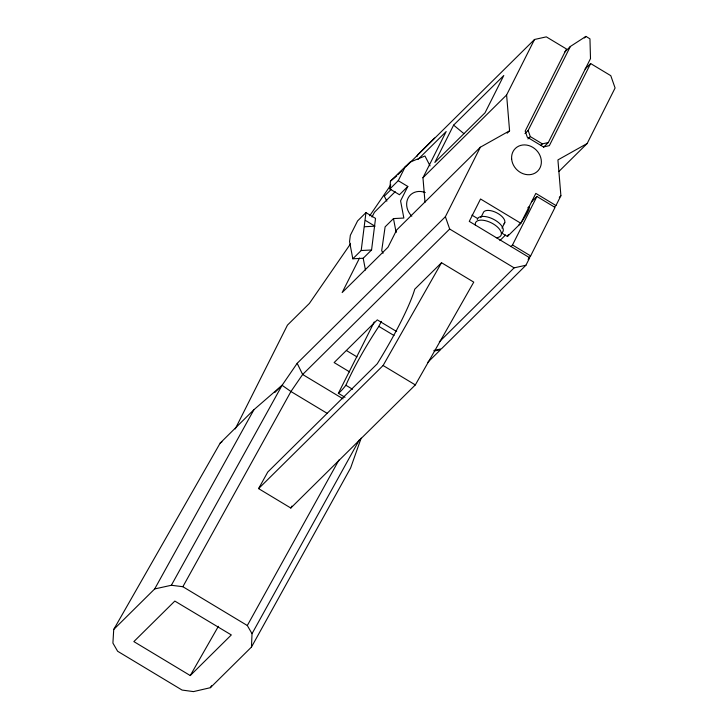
<?xml version="1.0" encoding="UTF-8"?>
<svg xmlns="http://www.w3.org/2000/svg" width="728" height="728" viewBox="0 0 728 728"><rect width="100%" height="100%" fill="white"/><g stroke="black" fill="none" stroke-linecap="round" stroke-linejoin="round"><path stroke-width="1.09" d="M559.022 171.344L587.168 143.498L615.087 87.988L610.783 75.676L590.645 63.545L549.349 145.636L543.452 146.947L527.336 137.246L525.188 131.086L566.475 48.994L546.328 36.864L534.525 39.476L506.606 94.977L509.582 130.803L480.334 147.22L445.381 216.717L297.179 363.317L282.082 385.294L253.926 409.7L220.193 443.07L113.723 629.465L112.913 643.088L117.627 651.251L182.073 690.062L193.475 691.6L210.392 687.687L251.46 647.065L252.024 633.688L359.359 439.821M352.825 258.795L361.188 250.523L365.957 212.622L375.53 218.391L371.562 249.977L363.199 258.249L352.825 258.795L349.549 241.632L350.341 235.308L357.594 220.903L365.957 212.622M389.88 188.962L398.243 180.69L407.817 186.459L399.454 194.731L389.88 188.962L390.436 181.163L409.946 162.162L424.952 156.01L430.075 165.884M361.161 438.12L350.623 467.958L251.46 647.065M235.235 428.938L287.451 325.125L309.382 303.43L350.505 243.871M371.999 217.053L374.42 212.248L395.213 191.682M398.243 180.69L405.487 166.275M359.523 258.058L342.169 292.556L388.006 247.22L396.687 229.957L480.334 147.22M416.88 156.52L417.872 154.564L434.598 138.011M407.817 186.459L400.573 200.864L403.849 218.036L393.475 218.582L385.112 226.863L381.7 250.65L383.065 253.262M425.006 202.348L422.959 177.723L446.182 131.541L418.045 159.387M453.617 125.134L434.844 162.453L485.03 112.804L503.794 75.494L453.617 125.134L463.909 133.633M345.008 397.306L338.374 393.302L374.283 321.903M338.374 393.302L338.493 393.229A38.484 5.351 -58.9 0 0 343.734 387.933L345.909 385.258A67.904 9.446 -58.9 0 1 378.697 326.599L381.345 321.403M480.826 217.627L483.174 212.958A11.866 5.642 26.7 0 1 496.815 212.849A11.866 5.642 26.7 0 1 504.049 223.805M524.961 133.579L528.137 130.43L570.361 46.474L585.922 36.4L589.953 38.83L590.499 58.604L548.275 142.561L543.516 147.265M501.974 228.128L504.786 222.531M501.674 233.024L507.434 236.491L508.435 234.498M507.434 236.491L520.811 223.25L535.826 193.402L555.965 205.533L560.897 195.732L557.921 159.914L587.168 143.498M510.892 246.583L512.503 244.99L536.9 196.478L555.027 207.398L530.63 255.91L529.019 257.503M433.943 350.459L441.459 348.803L525.925 265.247L529.693 257.776L469.269 221.385L480.535 198.999L520.811 223.25M113.723 629.465L154.682 588.943L253.926 409.7M154.682 588.943L171.362 585.266L282.082 385.294L290.936 391.518L327.491 413.531M171.362 585.266L182.864 586.713L290.936 391.518L302.639 374.492L449.676 229.038L445.381 216.717M258.586 488.615L267.767 472.035L377.222 363.827A86.259 12.012 -58.9 0 0 414.751 289.198L441.532 262.726L473.755 282.127L415.324 384.921L290.809 508.026L258.586 488.615L383.101 365.511L441.532 262.726M290.809 508.026L291.892 506.078M252.024 633.688L247.32 625.525L338.93 460.05M190.254 675.557L231.322 634.934L174.829 601.073L133.861 641.596L190.254 675.557L218.4 626.28M210.392 687.687L211.52 685.712M369.697 215.816L390.818 184.958M397.852 174.665L401.874 170.689M405.887 166.712L534.525 39.476M391.145 189.453L384.302 196.214L386.868 201.156M422.959 177.723L506.606 94.977M564.81 51.97L570.361 46.474M584.338 37.974L585.922 36.4M507.17 133.188L509.582 130.803M585.075 69.051L590.645 63.545M527.9 138.948L530.284 136.591L528.137 130.43M274.884 392.419L282.082 385.294M540.786 145.436L542.369 143.871L548.275 142.561M531.413 201.911L536.9 196.478M499.872 240.604L505.532 235.008M559.286 197.324L560.897 195.732M554.39 207.089L555.965 205.533M439.303 341.86L514.114 267.859L525.925 265.247M528.082 259.359L529.693 257.776M427.855 362.253L440.622 349.631L434.179 351.051M390.436 181.163L396.769 175.939M220.193 443.07L221.967 441.841M364.601 226.736L374.975 226.19L365.392 220.42M361.188 250.523L371.562 249.977M530.284 136.591L542.369 143.871M471.944 215.124L477.695 218.591M512.503 244.99L530.63 255.91M396.678 331.559L377.286 319.874L334.125 362.571L349.64 371.917M378.842 326.39L394.003 335.517M383.101 365.511L415.324 384.921M346.428 350.532L356.975 356.884M345.909 385.258L352.543 389.252M343.034 398.817L302.639 374.492L297.179 363.317M182.864 586.713L247.32 625.525M449.676 229.038L514.114 267.859M393.475 218.582L396.141 232.532M363.199 258.249L365.456 270.052M475.375 225.116A14.242 6.78 26.7 0 1 493.366 223.978A14.242 6.78 26.7 0 1 496.305 237.719M477.259 219.465A14.242 6.78 26.7 0 1 493.63 219.337A14.242 6.78 26.7 0 1 502.311 232.487M411.811 216.18A15.907 13.814 45.3 0 1 408.326 197.661A15.907 13.814 45.3 0 1 425.243 192.574M527.864 207.762A10.683 1.483 -58.9 0 1 526.826 213.568A10.683 1.483 -58.9 0 1 518.591 225.234M511.648 159.032A15.907 13.814 45.3 0 0 535.016 173.109A15.907 13.814 45.3 0 0 532.769 147.32A15.907 13.814 45.3 0 0 511.648 159.032"/></g></svg>
